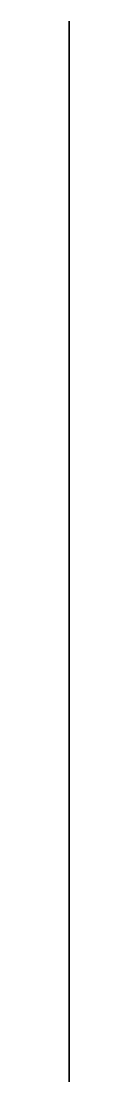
# Model space of a CAD drawing. Header units: millimetres. Extents: x 0 to 0, y -108.1 to -58.1.
import ezdxf

# ---------------------------------------------------------------- set-up
doc = ezdxf.new("R2010")
doc.units = ezdxf.units.MM

msp = doc.modelspace()

# ---------------------------------------------------------------- linework, layer by layer
at = {"extrusion": (-1, 0, 0)}
for p, q in [((0, -58.115, 33.271), (0, -108.115, 33.271)), ((0, -108.115, 65.271), (0, -58.115, 65.271)), ((0, -58.115, 65.271), (0, -58.115, 33.271)), ((0, -72.115, 89.271), (0, -58.115, 65.271)), ((0, -96.115, 89.271), (0, -72.115, 89.271)), ((0, -74.115, 65.271), (0, -83.115, 49.271)), ((0, -83.115, 49.271), (0, -92.115, 65.271)), ((0, -96.115, 65.271), (0, -96.115, 89.271)), ((0, -108.115, 33.271), (0, -108.115, 65.271))]:
    msp.add_line(p, q, dxfattribs=at)

doc.saveas('drawing.dxf')
